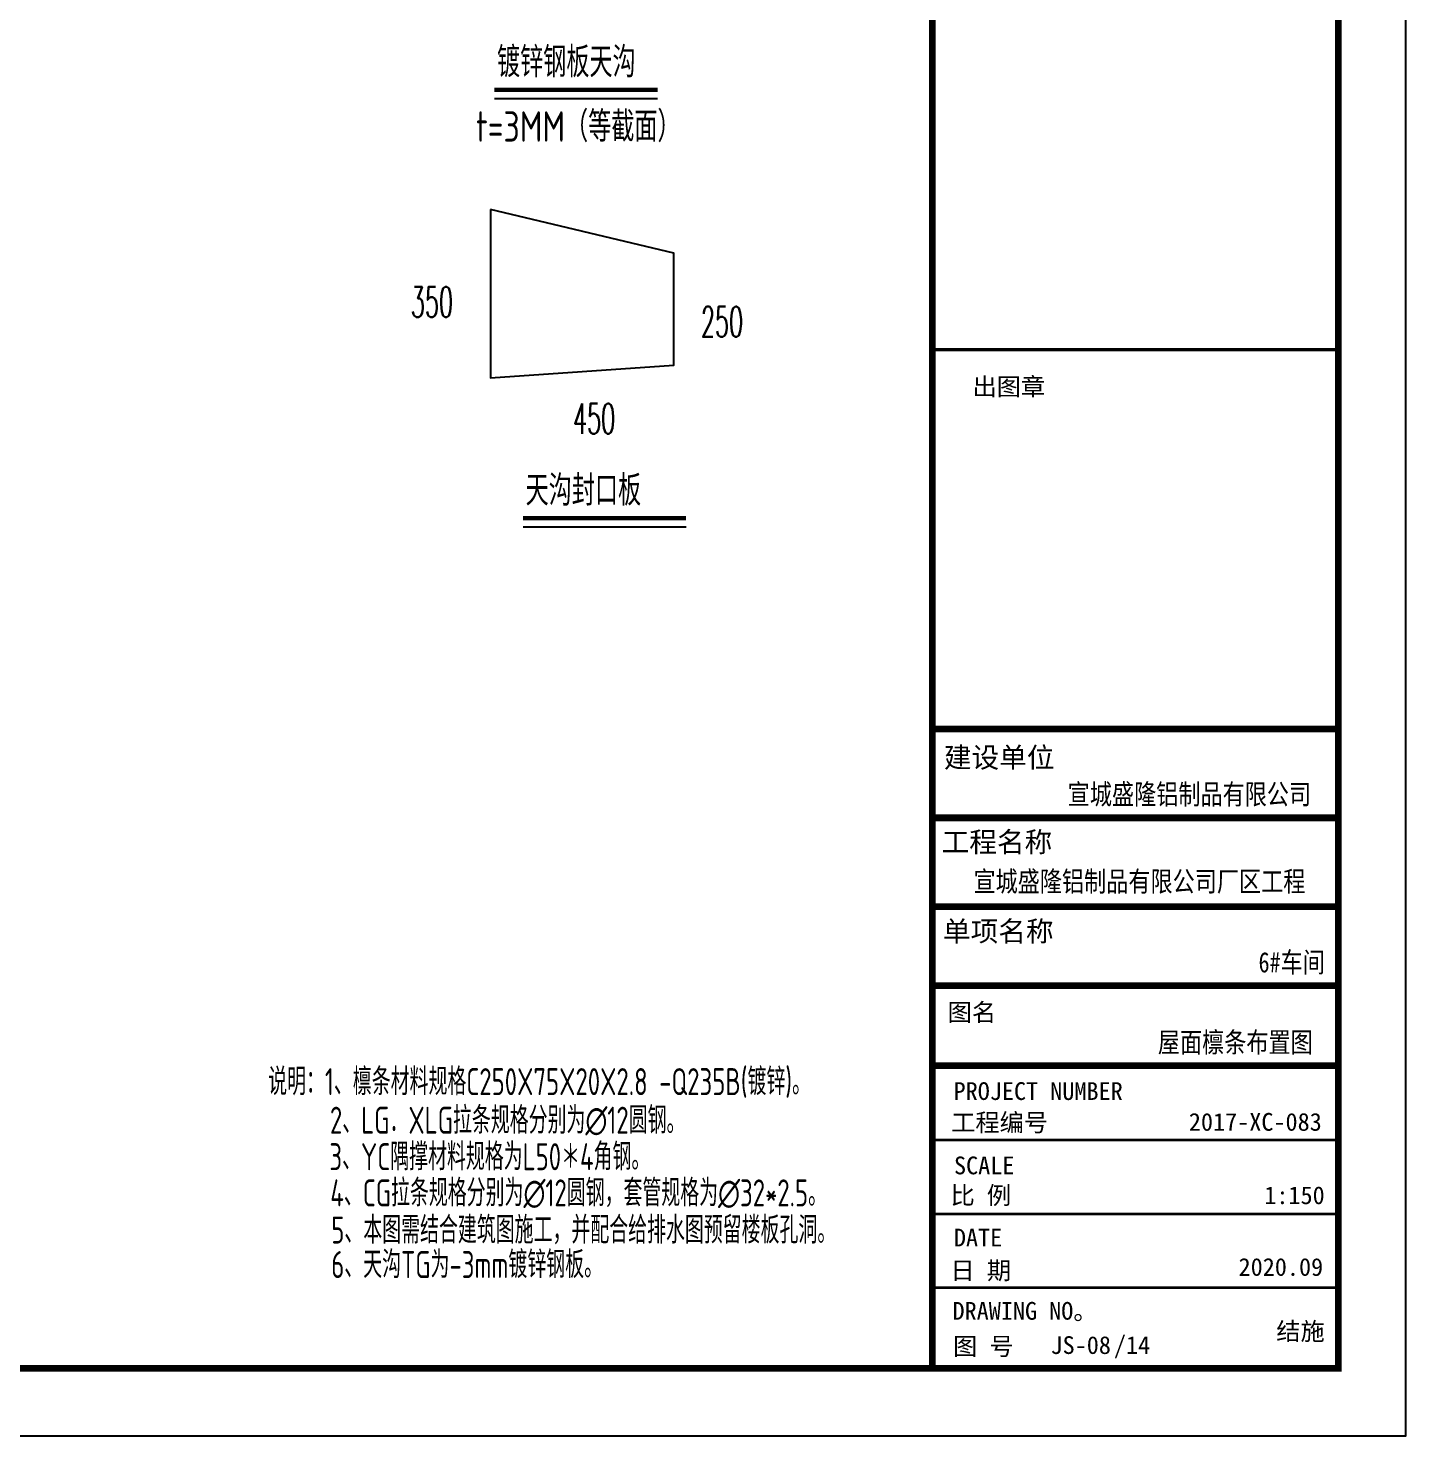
# Model space of a CAD drawing. Extents: x 32461 to 402082, y -617694 to 182569.
# Drawn here: x 155135 to 185723, y -291270 to -260008 of the extents above; entities that cross this region are included whole.
import ezdxf

# ---------------------------------------------------------------- set-up
doc = ezdxf.new("R2010")
doc.units = 0
doc.header["$LTSCALE"] = 1000
doc.header["$MEASUREMENT"] = 0
doc.layers.get('0').update_dxf_attribs({"linetype": 'CONTINUOUS'})
for name, color, linetype in [('PUB_TITLE', 4, 'CONTINUOUS'), ('TC', 151, 'CONTINUOUS'), ('TEXT', 7, 'CONTINUOUS'), ('图框', 4, 'CONTINUOUS'), ('构件号', 1, 'CONTINUOUS')]:
    doc.layers.add(name, color=color, linetype=linetype)
doc.styles.add('-黑体', font='simhei.ttf')
doc.styles.add('_HZTXT', font='atssdeng.shx', dxfattribs={"width": 0.8, "bigfont": 'atssdchn.shx'})
doc.styles.add('DIM_FONT', font='SIMPLEX.shx', dxfattribs={"width": 0.8, "bigfont": 'bigfont.shx'})
doc.styles.add('TSSD_DIMENSION', font='Tssdeng.shx', dxfattribs={"width": 0.8, "bigfont": 'hztxt.shx'})
doc.styles.add('宋体', font='')
doc.styles.add('黑体', font='simhei.ttf', dxfattribs={"width": 0.6, "height": 4.3})
doc.styles.get('宋体').set_extended_font_data('SimSun')

msp = doc.modelspace()

# ---------------------------------------------------------------- linework, layer by layer
for p, q in [((169111, -261578.1, -1477.9), (165487.2, -261578.1, -1477.9)), ((169745.5, -271090.1, -1477.9), (166121.7, -271090.1, -1477.9))]:
    msp.add_line(p, q)
at = {"elevation": -1477.9}
msp.add_lwpolyline([(165398.9, -264032.2), (165398.9, -267775.8), (169470.8, -267488.6), (169470.8, -265008), (165398.9, -264032.2)], dxfattribs=at)
at = {"layer": 'PUB_TITLE'}
msp.add_lwpolyline([(74273.1, -291269.7), (185723.1, -291269.7), (185723.1, -228269.7), (74273.1, -228269.7)], close=True, dxfattribs=at)
at = {"layer": 'PUB_TITLE', "const_width": 150}
msp.add_lwpolyline([(78023.1, -289769.7), (184223.1, -289769.7), (184223.1, -229769.7), (78023.1, -229769.7)], close=True, dxfattribs=at)
at = {"layer": '图框', "color": 4, "const_width": 147.9}
msp.add_lwpolyline([(175209.2, -229769.7), (184223.1, -229769.7), (184223.1, -289769.7), (175209.2, -289769.7)], close=True, dxfattribs=at)
at = {"layer": '图框', "color": 0, "const_width": 75}
msp.add_lwpolyline([(175209.2, -267146.1), (184223.1, -267146.1)], dxfattribs=at)
at = {"layer": '图框', "color": 4}
for points, const_width in [([(175209.2, -275569.9), (184190.3, -275569.9)], 149.4), ([(175209.2, -277545.5), (184193.1, -277545.5)], 149.4), ([(175209.2, -279517.3), (184223.1, -279517.3)], 149.4), ([(175209.2, -281273.4), (184223.1, -281273.4)], 149.4), ([(175209.2, -283050.2), (184223.1, -283050.2)], 149.4), ([(175209.2, -284698.5), (184223.1, -284698.5)], 60.5), ([(175209.2, -286343.9), (184223.1, -286343.9)], 60.5), ([(175209.2, -287976.9), (184223.1, -287976.9)], 60.5)]:
    msp.add_lwpolyline(points, dxfattribs=dict(at, const_width=const_width))
at = {"layer": '构件号', "color": 7, "const_width": 101.8, "elevation": -1477}
for points in [[(169109.7, -261377.5), (165487.3, -261377.5)], [(169744.2, -270889.6), (166121.8, -270889.6)]]:
    msp.add_lwpolyline(points, dxfattribs=at)

# ---------------------------------------------------------------- texts
at = {"layer": 'TC', "color": 7}
for s, style, width, p in [('镀锌钢板天沟', '_HZTXT', 0.8, (165544.5, -261099)), ('t=3MM（等截面）', '_HZTXT', 0.8, (165076.3, -262529.2)), ('350', 'DIM_FONT', 0.539583, (163631.3, -266428.5)), ('250', 'DIM_FONT', 0.539583, (170072.5, -266866.4)), ('450', 'DIM_FONT', 0.539583, (167232.2, -269017.6)), ('天沟封口板', '_HZTXT', 0.8, (166179, -270611))]:
    msp.add_text(s, height=675, dxfattribs=dict(at, style=style, width=width)).set_placement(p)
at = {"layer": 'TEXT', "color": 3, "style": '-黑体', "width": 0.8}
for s, height, p in [('宣城盛隆铝制品有限公司', 450.225, (178214.7, -277245.6)), ('宣城盛隆铝制品有限公司厂区工程', 450.225, (176123.5, -279181.9)), ('6#车间', 450.22, (182452.7, -280977.3)), ('屋面檩条布置图', 450.22, (180217.5, -282754.1))]:
    msp.add_text(s, height=height, dxfattribs=at).set_placement(p)
at = {"layer": 'TEXT', "color": 2, "style": 'TSSD_DIMENSION', "width": 0.7}
for s, p in [('说明：1、檩条材料规格C250X75X20X2.8 -Q235B(镀锌)。', (160463, -283703.5)), ('2、LG．XLG拉条规格分别为∅12圆钢。', (161834.9, -284560.4)), ('3、YC隅撑材料规格为L50＊4角钢。', (161823.3, -285370.5)), ('4、CG拉条规格分别为∅12圆钢，套管规格为∅32*2.5。', (161843, -286174.2)), ('5、本图需结合建筑图施工，并配合给排水图预留楼板孔洞。', (161864.3, -286998.5, 764.6)), ('6、天沟TG为-3mm镀锌钢板。', (161863.9, -287765.4, 764.6))]:
    msp.add_text(s, height=600, dxfattribs=at).set_placement(p)
at = {"layer": '图框', "color": 4}
for s, height, style, p in [('出图章', 394.42, '黑体', (176102, -268166.7)), ('建设单位', 450, '黑体', (175466.7, -276429)), ('工程名称', 450, '黑体', (175416.9, -278306.3)), ('单项名称', 450, '黑体', (175446.8, -280287.8)), ('图名', 394.42, '黑体', (175550.7, -282060.9)), ('工程编号', 394.42, '黑体', (175627.9, -284507.9)), ('2017-XC-083', 394.416, '宋体', (180905.4, -284494.3)), ('SCALE', 394.42, '黑体', (175690.7, -285461.2)), ('比 例', 394.42, '黑体', (175614.6, -286125.6)), ('1:150', 394.42, '宋体', (182580.1, -286124)), ('DATE', 394.42, '黑体', (175688.7, -287064.1)), ('日 期', 394.42, '黑体', (175614.6, -287794.8)), ('2020.09', 394.42, '宋体', (182009.2, -287716.3)), ('DRAWING NO。', 394.416, '黑体', (175657.6, -288691.2)), ('图 号', 394.42, '黑体', (175670.6, -289478.7))]:
    msp.add_text(s, height=height, dxfattribs=dict(at, style=style)).set_placement(p)
at = {"layer": '图框', "color": 0, "style": '黑体'}
msp.add_text('PROJECT NUMBER', height=394.416, dxfattribs=at).set_placement((175681.1, -283810.7))
at = {"layer": '图框', "color": 3, "style": '宋体'}
for s, p in [('结施', (182846, -289145)), ('JS-08', (177833.9, -289451.2)), ('/14', (179240.5, -289451.2))]:
    msp.add_text(s, height=394.42, dxfattribs=at).set_placement(p)

doc.saveas('drawing.dxf')
